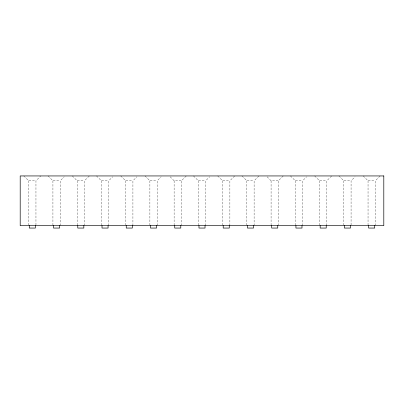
<?xml version="1.0" encoding="UTF-8"?>
<svg xmlns="http://www.w3.org/2000/svg" width="404" height="404" viewBox="0 0 404 404"><rect width="100%" height="100%" fill="white"/><g stroke="black" fill="none" stroke-linecap="round" stroke-linejoin="round"><path stroke-width="0.3" stroke-dasharray="2.02 1.52" d="M35.956 225.013L35.956 180.79L40.804 175.942M60.196 225.634L60.196 180.79L64.16 176.826M84.436 225.634L84.436 180.79L89.284 175.942M108.676 225.634L108.676 180.79L112.64 176.826M132.916 225.634L132.916 180.79L136.88 176.826M157.156 225.634L157.156 180.79L161.12 176.826M181.396 225.634L181.396 180.79L186.244 175.942M205.636 225.634L205.636 180.79L209.6 176.826M229.876 225.634L229.876 180.79L234.724 175.942M254.116 225.634L254.116 180.79L258.964 175.942M278.356 225.634L278.356 180.79L283.204 175.942M302.596 225.634L302.596 180.79L306.56 176.826M326.836 225.634L326.836 180.79L331.684 175.942M351.076 225.013L351.076 180.79L355.04 176.826M375.316 225.634L375.316 180.79L380.164 175.942M23.836 175.942L28.684 180.79L35.956 180.79M48.076 175.942L52.924 180.79L60.196 180.79M72.316 175.942L77.164 180.79L84.436 180.79M96.556 175.942L101.404 180.79L108.676 180.79M120.796 175.942L125.644 180.79L132.916 180.79M145.036 175.942L149.884 180.79L157.156 180.79M170.16 176.826L174.124 180.79L181.396 180.79M193.516 175.942L198.364 180.79L205.636 180.79M217.756 175.942L222.604 180.79L229.876 180.79M241.996 175.942L246.844 180.79L254.116 180.79M267.12 176.826L271.084 180.79L278.356 180.79M290.476 175.942L295.324 180.79L302.596 180.79M314.716 175.942L319.564 180.79L326.836 180.79M338.956 175.942L343.804 180.79L351.076 180.79M363.196 175.942L368.044 180.79L375.316 180.79M368.044 180.79L368.044 225.634M343.804 180.79L343.804 225.634M319.564 180.79L319.564 225.634M295.324 180.79L295.324 225.634M271.084 180.79L271.084 225.013M246.844 180.79L246.844 225.634M222.604 180.79L222.604 225.634M198.364 180.79L198.364 225.634M174.124 180.79L174.124 225.634M149.884 180.79L149.884 225.634M125.644 180.79L125.644 225.634M101.404 180.79L101.404 225.634M77.164 180.79L77.164 225.013M52.924 180.79L52.924 225.634M28.684 180.79L28.684 225.634"/><path stroke-width="0.61" d="M374.71 225.634L374.71 228.058L368.65 228.058L368.65 225.634M350.47 225.634L350.47 228.058L344.41 228.058L344.41 225.634M326.23 225.634L326.23 228.058L320.17 228.058L320.17 225.634M301.99 225.634L301.99 228.058L295.93 228.058L295.93 225.634M277.75 225.634L277.75 228.058L271.69 228.058L271.69 225.634M253.51 225.634L253.51 228.058L247.45 228.058L247.45 225.634M229.27 225.634L229.27 228.058L223.21 228.058L223.21 225.634M205.03 225.634L205.03 228.058L198.97 228.058L198.97 225.634M180.79 225.634L180.79 228.058L174.73 228.058L174.73 225.634M156.55 225.634L156.55 228.058L150.49 228.058L150.49 225.634M132.31 225.634L132.31 228.058L126.25 228.058L126.25 225.634M108.07 225.634L108.07 228.058L102.01 228.058L102.01 225.634M83.83 225.634L83.83 228.058L77.77 228.058L77.77 225.634M59.59 225.634L59.59 228.058L53.53 228.058L53.53 225.634M35.35 225.634L35.35 228.058L29.29 228.058L29.29 225.634M383.8 175.942L20.2 175.942L20.2 225.634L383.8 225.634L383.8 175.942"/></g></svg>
